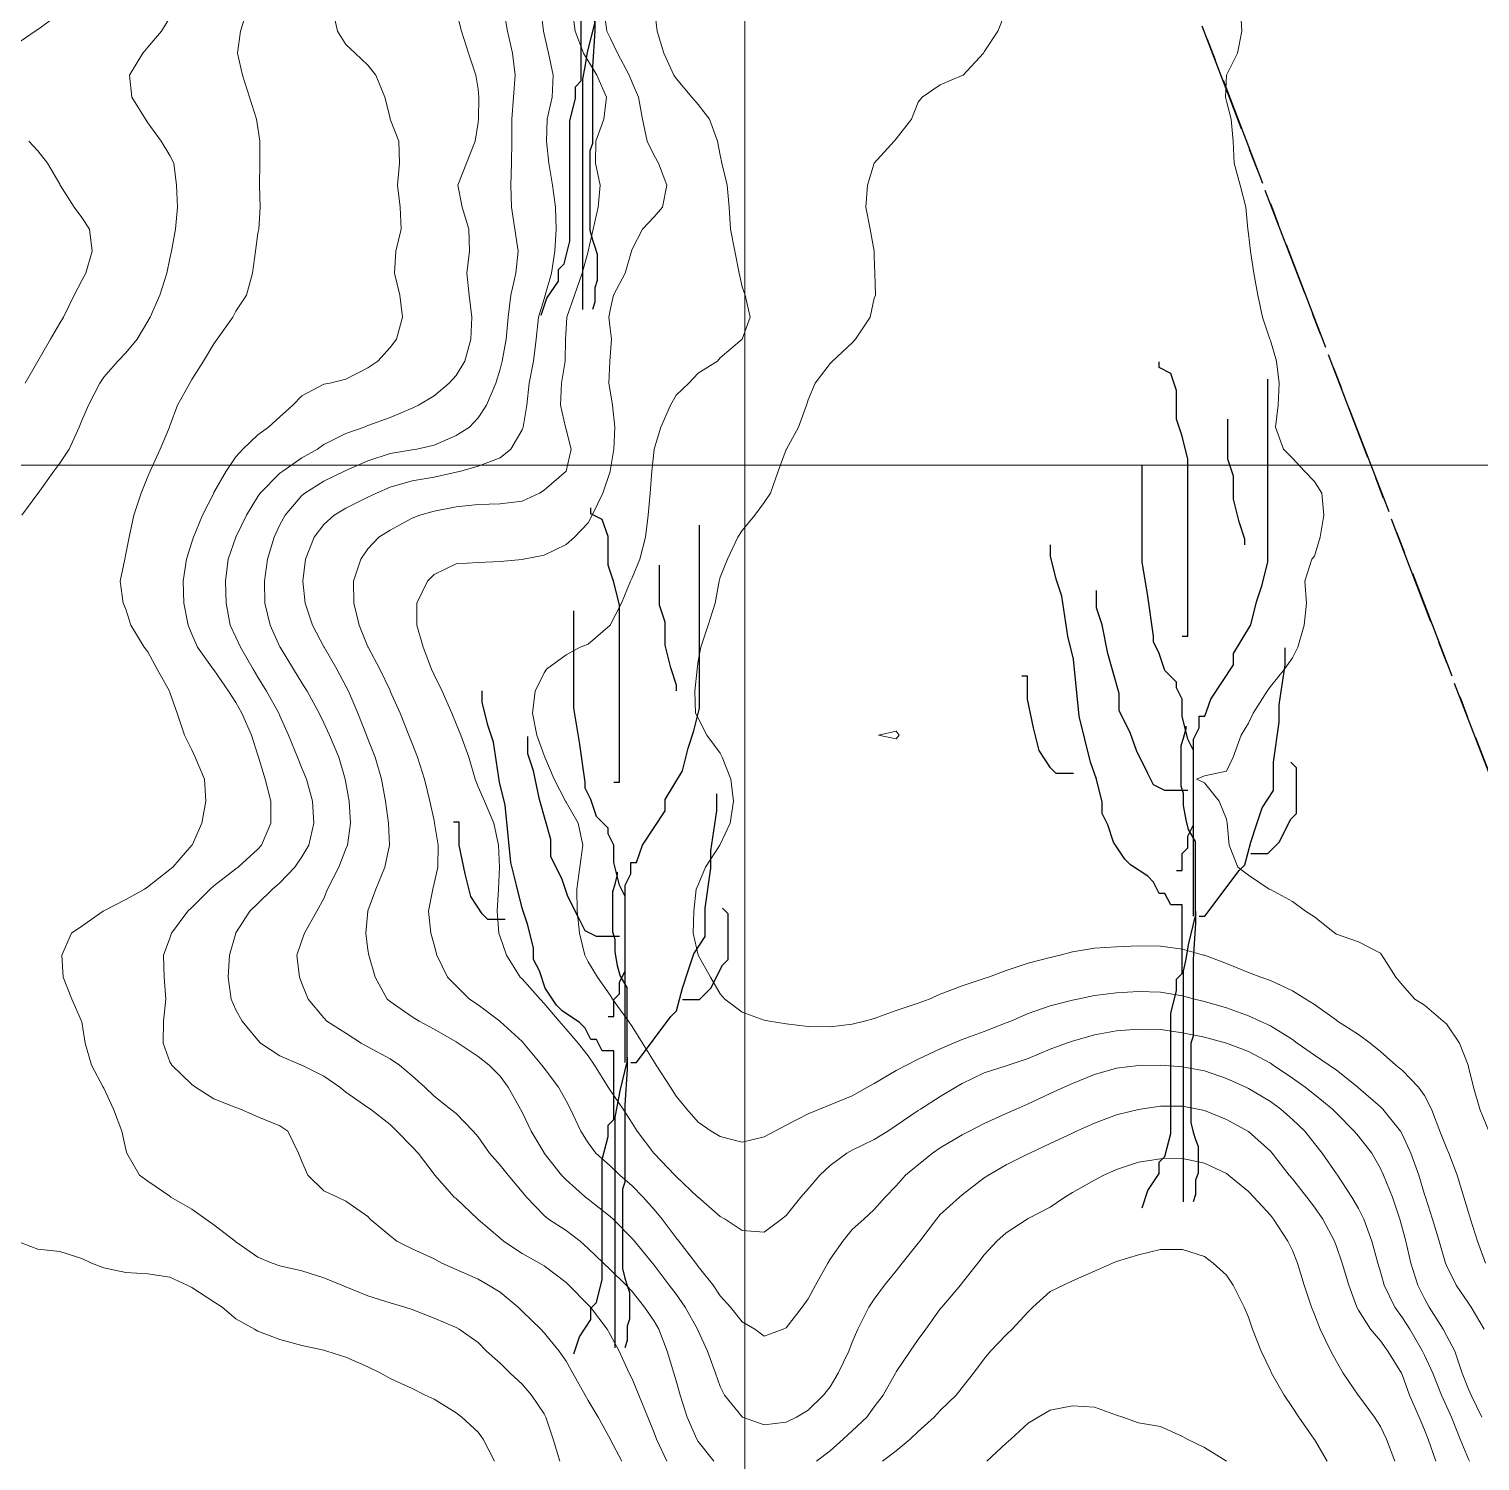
# Model space of a CAD drawing. Header units: centimetres. Extents: x 0 to 642158, y -847 to 649707.
# Drawn here: x 617150.55 to 617183.51, y 621264.75 to 621297.3 of the extents above; entities that cross this region are included whole.
import ezdxf

# ---------------------------------------------------------------- set-up
doc = ezdxf.new("R2010")
doc.units = ezdxf.units.CM
doc.header["$MEASUREMENT"] = 0
doc.linetypes.add('CENTERX2', pattern=[4, 2.5, -0.5, 0.5, -0.5])
for name, color, linetype, lineweight in [('MEV_grille', 254, 'Continuous', 9), ('MEV_vegetal_V', 7, 'Continuous', 25), ('WAL_topographie 0.5', 253, 'Continuous', 20)]:
    doc.layers.add(name, color=color, linetype=linetype, lineweight=lineweight)
doc.layers.add('SPW_parcellaire cadastral', color=7, linetype='CENTERX2', lineweight=25, true_color=0xff0542)
picture_1 = doc.add_image_def('image2.png', size_in_pixel=(6614, 11023))

# ---------------------------------------------------------------- blocks, each defined once
blk = doc.blocks.new('legende vegetal')
at = {"layer": 'MEV_vegetal_V'}
for points in [[(617162.087, 621290.596), (617162.217, 621290.985), (617162.477, 621291.375), (617162.477, 621291.635), (617162.607, 621291.765), (617162.737, 621292.284), (617162.737, 621295.011), (617162.867, 621295.531), (617162.867, 621295.791), (617162.997, 621295.921), (617162.997, 621297.479)], [(617163.03, 621290.731), (617163.03, 621295.972), (617163.085, 621296.245), (617163.14, 621296.573), (617163.304, 621297.228), (617163.304, 621298.92), (617163.14, 621299.193), (617163.085, 621299.412), (617163.03, 621299.74), (617163.03, 621300.012), (617162.976, 621300.176), (617162.976, 621301.104), (617163.03, 621301.268), (617163.085, 621301.486), (617163.085, 621301.541)], [(617163.304, 621297.337), (617163.304, 621297.064), (617163.249, 621296.245), (617163.249, 621294.498), (617163.195, 621294.334), (617163.195, 621292.533), (617163.249, 621292.314), (617163.304, 621292.15), (617163.358, 621291.987), (617163.358, 621291.386), (617163.304, 621291.222), (617163.304, 621290.894), (617163.249, 621290.731)], [(617176.645, 621283.303), (617176.775, 621283.303), (617176.775, 621287.329), (617176.645, 621287.848), (617176.516, 621288.238), (617176.516, 621288.887), (617176.386, 621289.277), (617176.126, 621289.407), (617176.126, 621289.537)], [(617176.516, 621277.977), (617176.645, 621277.977), (617176.645, 621278.367), (617176.775, 621278.497), (617176.775, 621278.757), (617176.906, 621279.017), (617176.906, 621280.965), (617177.035, 621281.224), (617177.035, 621281.484), (617177.165, 621281.484), (617177.295, 621281.874), (617177.815, 621282.653), (617177.815, 621282.913), (617178.205, 621283.562), (617178.335, 621284.082), (617178.464, 621284.472), (617178.594, 621284.991), (617178.594, 621289.147)], [(617178.074, 621285.38), (617178.074, 621285.51), (617177.945, 621285.9), (617177.815, 621286.42), (617177.815, 621286.939), (617177.685, 621287.329), (617177.685, 621288.238)], [(617176.906, 621276.938), (617176.906, 621280.705), (617176.775, 621280.965), (617176.645, 621281.484), (617176.645, 621281.874), (617176.516, 621282.134), (617176.516, 621282.263), (617176.255, 621282.523), (617176.126, 621282.913), (617175.996, 621283.173), (617175.996, 621283.303), (617175.866, 621284.211), (617175.736, 621284.991), (617175.736, 621287.199)], [(617163.734, 621279.984), (617163.864, 621279.984), (617163.864, 621284.01), (617163.734, 621284.53), (617163.605, 621284.92), (617163.605, 621285.569), (617163.475, 621285.958), (617163.215, 621286.088), (617163.215, 621286.218)], [(617163.605, 621274.659), (617163.734, 621274.659), (617163.734, 621275.048), (617163.864, 621275.178), (617163.864, 621275.438), (617163.995, 621275.698), (617163.995, 621277.646), (617164.124, 621277.906), (617164.124, 621278.165), (617164.254, 621278.165), (617164.384, 621278.555), (617164.904, 621279.334), (617164.904, 621279.594), (617165.294, 621280.244), (617165.424, 621280.763), (617165.553, 621281.153), (617165.683, 621281.672), (617165.683, 621285.828)], [(617175.736, 621270.314), (617175.866, 621270.704), (617176.126, 621271.094), (617176.126, 621271.353), (617176.255, 621271.483), (617176.386, 621272.003), (617176.386, 621274.73), (617176.516, 621275.25), (617176.516, 621275.51), (617176.645, 621275.639), (617176.645, 621277.198), (617176.386, 621277.198), (617176.255, 621277.458), (617176.126, 621277.458), (617175.996, 621277.718), (617175.866, 621277.848), (617175.476, 621278.107), (617175.346, 621278.237), (617175.087, 621278.627), (617174.956, 621279.017), (617174.826, 621279.276), (617174.826, 621279.536), (617174.697, 621280.055), (617174.567, 621280.445), (617174.436, 621280.965), (617174.307, 621281.484), (617174.177, 621282.783), (617174.047, 621283.303), (617173.917, 621284.211), (617173.787, 621284.601), (617173.657, 621285.121), (617173.657, 621285.38)], [(617165.163, 621282.062), (617165.163, 621282.192), (617165.034, 621282.582), (617164.904, 621283.101), (617164.904, 621283.621), (617164.774, 621284.01), (617164.774, 621284.92)], [(617176.775, 621279.796), (617176.255, 621279.796), (617175.996, 621279.925), (617175.866, 621280.185), (617175.606, 621280.705), (617175.476, 621281.094), (617175.216, 621281.614), (617175.216, 621282.004), (617174.956, 621282.913), (617174.826, 621283.562), (617174.697, 621283.952), (617174.697, 621284.342)], [(617163.995, 621273.62), (617163.995, 621277.386), (617163.864, 621277.646), (617163.734, 621278.165), (617163.734, 621278.555), (617163.605, 621278.815), (617163.605, 621278.945), (617163.344, 621279.204), (617163.215, 621279.594), (617163.085, 621279.854), (617163.085, 621279.984), (617162.955, 621280.893), (617162.825, 621281.672), (617162.825, 621283.88)], [(617177.035, 621276.938), (617177.165, 621276.938), (617177.945, 621277.977), (617178.074, 621278.107), (617178.205, 621278.627), (617178.335, 621279.017), (617178.464, 621279.406), (617178.725, 621279.796), (617178.725, 621280.445), (617178.854, 621281.354), (617178.854, 621281.744), (617178.984, 621282.653), (617178.984, 621283.043)], [(617174.177, 621280.185), (617173.787, 621280.185), (617173.657, 621280.315), (617173.397, 621280.705), (617173.268, 621281.224), (617173.137, 621281.874), (617173.137, 621282.393), (617173.007, 621282.393)], [(617162.825, 621266.996), (617162.955, 621267.385), (617163.215, 621267.775), (617163.215, 621268.035), (617163.344, 621268.165), (617163.475, 621268.684), (617163.475, 621271.411), (617163.605, 621271.931), (617163.605, 621272.191), (617163.734, 621272.321), (617163.734, 621273.879), (617163.475, 621273.879), (617163.344, 621274.139), (617163.215, 621274.139), (617163.085, 621274.399), (617162.955, 621274.529), (617162.565, 621274.789), (617162.435, 621274.918), (617162.176, 621275.308), (617162.045, 621275.698), (617161.915, 621275.958), (617161.915, 621276.217), (617161.786, 621276.737), (617161.656, 621277.127), (617161.525, 621277.646), (617161.396, 621278.165), (617161.266, 621279.464), (617161.136, 621279.984), (617161.006, 621280.893), (617160.876, 621281.283), (617160.746, 621281.802), (617160.746, 621282.062)], [(617163.864, 621276.477), (617163.344, 621276.477), (617163.085, 621276.607), (617162.955, 621276.866), (617162.695, 621277.386), (617162.565, 621277.776), (617162.305, 621278.296), (617162.305, 621278.685), (617162.045, 621279.594), (617161.915, 621280.244), (617161.786, 621280.633), (617161.786, 621281.023)], [(617176.679, 621270.449), (617176.679, 621275.691), (617176.734, 621275.964), (617176.789, 621276.292), (617176.953, 621276.947), (617176.953, 621278.639), (617176.789, 621278.912), (617176.734, 621279.131), (617176.679, 621279.458), (617176.679, 621279.731), (617176.625, 621279.895), (617176.625, 621280.823), (617176.679, 621280.987), (617176.734, 621281.205), (617176.734, 621281.26)], [(617178.205, 621278.367), (617178.594, 621278.367), (617178.725, 621278.497), (617178.854, 621278.627), (617179.114, 621279.146), (617179.244, 621279.276), (617179.244, 621280.315), (617179.114, 621280.445)], [(617164.124, 621273.62), (617164.254, 621273.62), (617165.034, 621274.659), (617165.163, 621274.789), (617165.294, 621275.308), (617165.424, 621275.698), (617165.553, 621276.087), (617165.814, 621276.477), (617165.814, 621277.127), (617165.943, 621278.035), (617165.943, 621278.425), (617166.073, 621279.334), (617166.073, 621279.724)], [(617161.266, 621276.866), (617160.876, 621276.866), (617160.746, 621276.997), (617160.486, 621277.386), (617160.357, 621277.906), (617160.226, 621278.555), (617160.226, 621279.075), (617160.096, 621279.075)], [(617163.768, 621267.131), (617163.768, 621272.372), (617163.823, 621272.645), (617163.878, 621272.973), (617164.042, 621273.628), (617164.042, 621275.321), (617163.878, 621275.593), (617163.823, 621275.812), (617163.768, 621276.14), (617163.768, 621276.412), (617163.714, 621276.576), (617163.714, 621277.504), (617163.768, 621277.668), (617163.823, 621277.886), (617163.823, 621277.941)], [(617165.294, 621275.048), (617165.683, 621275.048), (617165.814, 621275.178), (617165.943, 621275.308), (617166.203, 621275.828), (617166.333, 621275.958), (617166.333, 621276.997), (617166.203, 621277.127)], [(617176.953, 621277.056), (617176.953, 621276.783), (617176.898, 621275.964), (617176.898, 621274.217), (617176.843, 621274.053), (617176.843, 621272.251), (617176.898, 621272.033), (617176.953, 621271.869), (617177.007, 621271.705), (617177.007, 621271.105), (617176.953, 621270.941), (617176.953, 621270.613), (617176.898, 621270.449)], [(617164.042, 621273.737), (617164.042, 621273.464), (617163.987, 621272.645), (617163.987, 621270.898), (617163.932, 621270.735), (617163.932, 621268.933), (617163.987, 621268.714), (617164.042, 621268.55), (617164.096, 621268.387), (617164.096, 621267.786), (617164.042, 621267.622), (617164.042, 621267.295), (617163.987, 621267.131)]]:
    blk.add_lwpolyline(points, dxfattribs=at)
blk = doc.blocks.new('*U114')
at = {"layer": 'MEV_grille', "transparency": 33554687}
blk.add_lwpolyline([(-1338.461, 0), (1338.461, 0)], dxfattribs=at)
blk = doc.blocks.new('*U115')
at = {"layer": 'MEV_grille', "color": 0, "linetype": 'ByBlock', "lineweight": -2, "transparency": 16777216}
blk.add_blockref('*U114', (0, -1100), dxfattribs=at)
blk = doc.blocks.new('*U112')
at = {"layer": 'MEV_grille', "transparency": 33554687}
blk.add_lwpolyline([(0, 1825.476), (0, -1825.476)], dxfattribs=at)
blk = doc.blocks.new('*U113')
at = {"layer": 'MEV_grille', "color": 0, "linetype": 'ByBlock', "lineweight": -2, "transparency": 16777216}
blk.add_blockref('*U112', (1800, 0), dxfattribs=at)

msp = doc.modelspace()

# ---------------------------------------------------------------- linework, layer by layer
at = {"layer": 'SPW_parcellaire cadastral'}
for points in [[(617201.035, 621235.28), (617133.725, 621215.689), (617131.404, 621239.475), (617134.863, 621279.597), (617137.651, 621349.657), (617132.11, 621409.755), (617135.38, 621410.293), (617136.513, 621406.936), (617140.785, 621394.676), (617159.465, 621344.465), (617169.362, 621317.866), (617174.805, 621303.598), (617201.035, 621235.28)], [(617266.542, 621254.087), (617209.847, 621217.085), (617206.182, 621236.778), (617201.035, 621235.28), (617174.805, 621303.598), (617213.288, 621327.341), (617229.936, 621337.612), (617230.609, 621336.031), (617231.984, 621333.558), (617234.583, 621327.944), (617236.528, 621323.415), (617238.643, 621318.532), (617240.946, 621313.193), (617243.612, 621306.972), (617245.895, 621301.723), (617248.423, 621295.678), (617251.862, 621287.892), (617256.124, 621278.01), (617260.997, 621266.715), (617264.792, 621257.919), (617266.542, 621254.087)]]:
    msp.add_lwpolyline(points, dxfattribs=at)
at = {"layer": 'WAL_topographie 0.5'}
for points in [[(617151.25, 621297.646), (617150.75, 621297.282), (617150.691, 621297.25), (617150.25, 621296.944)], [(617153.75, 621297.556), (617153.558, 621297.25), (617153.25, 621296.884), (617153.138, 621296.75), (617152.832, 621296.25), (617152.888, 621295.75), (617153.199, 621295.25), (617153.25, 621295.166), (617153.553, 621294.75), (617153.75, 621294.42), (617153.842, 621294.25), (617153.903, 621293.75), (617153.923, 621293.25), (617153.877, 621292.75), (617153.785, 621292.25), (617153.75, 621292.08), (617153.683, 621291.75), (617153.524, 621291.25), (617153.3, 621290.75), (617153.25, 621290.658), (617153.006, 621290.25), (617152.75, 621289.938), (617152.568, 621289.75), (617152.25, 621289.382), (617152.156, 621289.25), (617151.904, 621288.75), (617151.75, 621288.396), (617151.692, 621288.25), (617151.465, 621287.75), (617151.25, 621287.431), (617151.116, 621287.25), (617150.755, 621286.75), (617150.75, 621286.742), (617150.385, 621286.25)], [(617155.516, 621297.75), (617155.356, 621297.25), (617155.289, 621296.75), (617155.398, 621296.25), (617155.562, 621295.75), (617155.721, 621295.25), (617155.75, 621295.046), (617155.792, 621294.75), (617155.792, 621294.25), (617155.783, 621293.75), (617155.8, 621293.25), (617155.769, 621292.75), (617155.75, 621292.654), (617155.694, 621292.25), (617155.624, 621291.75), (617155.487, 621291.25), (617155.25, 621290.881), (617155.178, 621290.75), (617154.825, 621290.25), (617154.75, 621290.142), (617154.517, 621289.75), (617154.25, 621289.334), (617154.204, 621289.25), (617153.923, 621288.75), (617153.75, 621288.281), (617153.738, 621288.25), (617153.529, 621287.75), (617153.301, 621287.25), (617153.25, 621287.123), (617153.097, 621286.75), (617152.933, 621286.25), (617152.823, 621285.75), (617152.75, 621285.365), (617152.723, 621285.25), (617152.622, 621284.75), (617152.69, 621284.25), (617152.75, 621284.112), (617152.866, 621283.75), (617153.166, 621283.25), (617153.25, 621283.144), (617153.458, 621282.75), (617153.739, 621282.25), (617153.75, 621282.215), (617153.918, 621281.75), (617154.082, 621281.25), (617154.25, 621280.912), (617154.327, 621280.75), (617154.535, 621280.25), (617154.568, 621279.75), (617154.474, 621279.25), (617154.254, 621278.75), (617154.25, 621278.745), (617153.816, 621278.25), (617153.75, 621278.192), (617153.25, 621277.798), (617153.171, 621277.75), (617152.75, 621277.513), (617152.25, 621277.259), (617152.231, 621277.25), (617151.75, 621276.911), (617151.517, 621276.75), (617151.296, 621276.25), (617151.327, 621275.75), (617151.52, 621275.25), (617151.745, 621274.75), (617151.75, 621274.731), (617151.825, 621274.25), (617151.966, 621273.75), (617152.234, 621273.25), (617152.25, 621273.223), (617152.47, 621272.75), (617152.659, 621272.25), (617152.75, 621271.829), (617152.772, 621271.75), (617153.062, 621271.25), (617153.25, 621271.114), (617153.75, 621270.77), (617153.773, 621270.75), (617154.25, 621270.473), (617154.565, 621270.25), (617154.75, 621270.118), (617155.229, 621269.75), (617155.25, 621269.735), (617155.75, 621269.388), (617156.075, 621269.25), (617156.25, 621269.189), (617156.75, 621269.072), (617157.25, 621268.912), (617157.654, 621268.75), (617157.75, 621268.71), (617158.25, 621268.507), (617158.75, 621268.351), (617159.087, 621268.25), (617159.25, 621268.198), (617159.75, 621267.997), (617160.25, 621267.786), (617160.321, 621267.75), (617160.75, 621267.447), (617160.945, 621267.25), (617161.25, 621266.973), (617161.478, 621266.75), (617161.75, 621266.499), (617161.966, 621266.25), (617162.25, 621265.825), (617162.29, 621265.75), (617162.457, 621265.25), (617162.605, 621264.75)], [(617157.44, 621297.75), (617157.56, 621297.25), (617157.75, 621296.943), (617157.961, 621296.75), (617158.25, 621296.47), (617158.429, 621296.25), (617158.63, 621295.75), (617158.75, 621295.266), (617158.754, 621295.25), (617158.951, 621294.75), (617158.967, 621294.25), (617158.923, 621293.75), (617158.982, 621293.25), (617159.006, 621292.75), (617158.879, 621292.25), (617158.853, 621291.75), (617158.974, 621291.25), (617159.034, 621290.75), (617158.895, 621290.25), (617158.75, 621290.057), (617158.47, 621289.75), (617158.25, 621289.596), (617157.75, 621289.34), (617157.386, 621289.25), (617157.25, 621289.222), (617156.75, 621288.956), (617156.543, 621288.75), (617156.25, 621288.484), (617155.988, 621288.25), (617155.75, 621288.071), (617155.407, 621287.75), (617155.25, 621287.576), (617155.03, 621287.25), (617154.75, 621286.759), (617154.745, 621286.75), (617154.489, 621286.25), (617154.287, 621285.75), (617154.25, 621285.634), (617154.125, 621285.25), (617154.054, 621284.75), (617154.068, 621284.25), (617154.163, 621283.75), (617154.25, 621283.546), (617154.374, 621283.25), (617154.736, 621282.75), (617154.75, 621282.732), (617155.081, 621282.25), (617155.25, 621281.989), (617155.387, 621281.75), (617155.601, 621281.25), (617155.75, 621280.791), (617155.763, 621280.75), (617155.917, 621280.25), (617156.045, 621279.75), (617156.046, 621279.25), (617155.833, 621278.75), (617155.75, 621278.658), (617155.304, 621278.25), (617155.25, 621278.21), (617154.75, 621277.827), (617154.661, 621277.75), (617154.25, 621277.333), (617154.16, 621277.25), (617153.787, 621276.75), (617153.75, 621276.631), (617153.607, 621276.25), (617153.622, 621275.75), (617153.661, 621275.25), (617153.601, 621274.75), (617153.597, 621274.25), (617153.75, 621273.826), (617153.791, 621273.75), (617154.25, 621273.31), (617154.328, 621273.25), (617154.75, 621272.984), (617155.25, 621272.784), (617155.354, 621272.75), (617155.75, 621272.577), (617156.25, 621272.372), (617156.43, 621272.25), (617156.67, 621271.75), (617156.75, 621271.559), (617156.882, 621271.25), (617157.25, 621270.893), (617157.556, 621270.75), (617157.75, 621270.661), (617158.25, 621270.308), (617158.297, 621270.25), (617158.75, 621269.87), (617158.906, 621269.75), (617159.25, 621269.578), (617159.75, 621269.345), (617159.93, 621269.25), (617160.25, 621269.106), (617160.75, 621268.886), (617160.991, 621268.75), (617161.25, 621268.593), (617161.661, 621268.25), (617161.75, 621268.16), (617162.179, 621267.75), (617162.25, 621267.669), (617162.591, 621267.25), (617162.75, 621267.02), (617162.904, 621266.75), (617163.187, 621266.25), (617163.25, 621266.13), (617163.478, 621265.75), (617163.75, 621265.256), (617163.753, 621265.25), (617164.015, 621264.75)], [(617160.25, 621297.715), (617160.377, 621297.25), (617160.533, 621296.75), (617160.698, 621296.25), (617160.75, 621295.929), (617160.77, 621295.75), (617160.76, 621295.25), (617160.75, 621295.173), (617160.681, 621294.75), (617160.485, 621294.25), (617160.294, 621293.75), (617160.391, 621293.25), (617160.537, 621292.75), (617160.552, 621292.25), (617160.498, 621291.75), (617160.55, 621291.25), (617160.609, 621290.75), (617160.587, 621290.25), (617160.448, 621289.75), (617160.25, 621289.419), (617160.094, 621289.25), (617159.75, 621288.957), (617159.399, 621288.75), (617159.25, 621288.676), (617158.75, 621288.467), (617158.25, 621288.286), (617158.161, 621288.25), (617157.75, 621288.1), (617157.25, 621287.85), (617157.1, 621287.75), (617156.75, 621287.553), (617156.312, 621287.25), (617156.25, 621287.201), (617155.804, 621286.75), (617155.75, 621286.669), (617155.488, 621286.25), (617155.251, 621285.75), (617155.25, 621285.747), (617155.074, 621285.25), (617155.014, 621284.75), (617155.03, 621284.25), (617155.121, 621283.75), (617155.25, 621283.478), (617155.352, 621283.25), (617155.638, 621282.75), (617155.75, 621282.568), (617155.948, 621282.25), (617156.223, 621281.75), (617156.25, 621281.685), (617156.446, 621281.25), (617156.645, 621280.75), (617156.75, 621280.499), (617156.853, 621280.25), (617156.993, 621279.75), (617157.023, 621279.25), (617156.906, 621278.75), (617156.75, 621278.482), (617156.586, 621278.25), (617156.25, 621277.894), (617156.081, 621277.75), (617155.75, 621277.423), (617155.563, 621277.25), (617155.25, 621276.759), (617155.245, 621276.75), (617155.103, 621276.25), (617155.072, 621275.75), (617155.143, 621275.25), (617155.25, 621275.006), (617155.389, 621274.75), (617155.75, 621274.314), (617155.811, 621274.25), (617156.25, 621273.964), (617156.738, 621273.75), (617156.75, 621273.746), (617157.25, 621273.499), (617157.61, 621273.25), (617157.75, 621273.133), (617158.25, 621272.789), (617158.304, 621272.75), (617158.75, 621272.401), (617158.906, 621272.25), (617159.25, 621271.894), (617159.393, 621271.75), (617159.75, 621271.273), (617159.768, 621271.25), (617160.209, 621270.75), (617160.25, 621270.715), (617160.742, 621270.25), (617160.75, 621270.244), (617161.25, 621269.817), (617161.33, 621269.75), (617161.75, 621269.47), (617162.148, 621269.25), (617162.25, 621269.187), (617162.75, 621268.809), (617162.809, 621268.75), (617163.25, 621268.304), (617163.304, 621268.25), (617163.682, 621267.75), (617163.75, 621267.627), (617163.953, 621267.25), (617164.184, 621266.75), (617164.25, 621266.624), (617164.406, 621266.25), (617164.606, 621265.75), (617164.75, 621265.393), (617164.803, 621265.25), (617165.035, 621264.75)], [(617161.328, 621297.75), (617161.418, 621297.25), (617161.533, 621296.75), (617161.596, 621296.25), (617161.557, 621295.75), (617161.52, 621295.25), (617161.518, 621294.75), (617161.511, 621294.25), (617161.497, 621293.75), (617161.51, 621293.25), (617161.587, 621292.75), (617161.664, 621292.25), (617161.612, 621291.75), (617161.494, 621291.25), (617161.435, 621290.75), (617161.389, 621290.25), (617161.296, 621289.75), (617161.25, 621289.565), (617161.152, 621289.25), (617160.945, 621288.75), (617160.75, 621288.456), (617160.556, 621288.25), (617160.25, 621288.057), (617159.75, 621287.841), (617159.359, 621287.75), (617159.25, 621287.732), (617158.75, 621287.645), (617158.25, 621287.48), (617157.75, 621287.265), (617157.719, 621287.25), (617157.25, 621287.022), (617156.813, 621286.75), (617156.75, 621286.698), (617156.369, 621286.25), (617156.25, 621286.025), (617156.116, 621285.75), (617155.967, 621285.25), (617155.896, 621284.75), (617155.904, 621284.25), (617156.028, 621283.75), (617156.25, 621283.255), (617156.252, 621283.25), (617156.554, 621282.75), (617156.75, 621282.434), (617156.865, 621282.25), (617157.141, 621281.75), (617157.25, 621281.525), (617157.377, 621281.25), (617157.587, 621280.75), (617157.733, 621280.25), (617157.75, 621280.162), (617157.825, 621279.75), (617157.856, 621279.25), (617157.782, 621278.75), (617157.75, 621278.665), (617157.588, 621278.25), (617157.333, 621277.75), (617157.25, 621277.539), (617157.088, 621277.25), (617156.808, 621276.75), (617156.75, 621276.581), (617156.637, 621276.25), (617156.696, 621275.75), (617156.75, 621275.607), (617156.894, 621275.25), (617157.25, 621274.822), (617157.316, 621274.75), (617157.75, 621274.473), (617158.098, 621274.25), (617158.25, 621274.162), (617158.75, 621273.893), (617158.969, 621273.75), (617159.25, 621273.51), (617159.542, 621273.25), (617159.75, 621273.046), (617160.123, 621272.75), (617160.25, 621272.649), (617160.636, 621272.25), (617160.75, 621272.12), (617161.008, 621271.75), (617161.25, 621271.474), (617161.436, 621271.25), (617161.75, 621270.872), (617161.848, 621270.75), (617162.25, 621270.332), (617162.348, 621270.25), (617162.75, 621269.991), (617163.068, 621269.75), (617163.25, 621269.585), (617163.598, 621269.25), (617163.75, 621269.106), (617164.118, 621268.75), (617164.25, 621268.608), (617164.532, 621268.25), (617164.75, 621267.928), (617164.855, 621267.75), (617165.046, 621267.25), (617165.199, 621266.75), (617165.25, 621266.573), (617165.341, 621266.25), (617165.497, 621265.75), (617165.718, 621265.25), (617165.75, 621265.197), (617166.109, 621264.75)], [(617162.177, 621297.75), (617162.234, 621297.25), (617162.25, 621297.18), (617162.349, 621296.75), (617162.457, 621296.25), (617162.433, 621295.75), (617162.323, 621295.25), (617162.304, 621294.75), (617162.356, 621294.25), (617162.443, 621293.75), (617162.51, 621293.25), (617162.527, 621292.75), (617162.494, 621292.25), (617162.42, 621291.75), (617162.278, 621291.25), (617162.25, 621291.16), (617162.123, 621290.75), (617162.072, 621290.25), (617162.011, 621289.75), (617161.914, 621289.25), (617161.855, 621288.75), (617161.774, 621288.25), (617161.75, 621288.185), (617161.494, 621287.75), (617161.25, 621287.553), (617160.75, 621287.36), (617160.36, 621287.25), (617160.25, 621287.224), (617159.75, 621287.111), (617159.25, 621287.029), (617158.75, 621286.885), (617158.442, 621286.75), (617158.25, 621286.656), (617157.75, 621286.41), (617157.483, 621286.25), (617157.25, 621286.038), (617157.025, 621285.75), (617156.832, 621285.25), (617156.771, 621284.75), (617156.82, 621284.25), (617156.993, 621283.75), (617157.25, 621283.255), (617157.252, 621283.25), (617157.54, 621282.75), (617157.75, 621282.359), (617157.805, 621282.25), (617158.018, 621281.75), (617158.217, 621281.25), (617158.25, 621281.165), (617158.416, 621280.75), (617158.557, 621280.25), (617158.646, 621279.75), (617158.718, 621279.25), (617158.735, 621278.75), (617158.632, 621278.25), (617158.428, 621277.75), (617158.25, 621277.254), (617158.249, 621277.25), (617158.199, 621276.75), (617158.25, 621276.372), (617158.271, 621276.25), (617158.413, 621275.75), (617158.685, 621275.25), (617158.75, 621275.193), (617159.25, 621274.85), (617159.41, 621274.75), (617159.75, 621274.566), (617160.25, 621274.281), (617160.298, 621274.25), (617160.75, 621273.948), (617161, 621273.75), (617161.25, 621273.495), (617161.433, 621273.25), (617161.715, 621272.75), (617161.75, 621272.681), (617161.955, 621272.25), (617162.25, 621271.757), (617162.254, 621271.75), (617162.648, 621271.25), (617162.75, 621271.141), (617163.189, 621270.75), (617163.25, 621270.702), (617163.75, 621270.311), (617163.816, 621270.25), (617164.25, 621269.812), (617164.301, 621269.75), (617164.715, 621269.25), (617164.75, 621269.207), (617165.095, 621268.75), (617165.25, 621268.541), (617165.455, 621268.25), (617165.734, 621267.75), (617165.75, 621267.71), (617165.963, 621267.25), (617166.142, 621266.75), (617166.25, 621266.443), (617166.352, 621266.25), (617166.75, 621265.755), (617166.761, 621265.75), (617167.25, 621265.579), (617167.75, 621265.638), (617167.981, 621265.75), (617168.25, 621265.908), (617168.598, 621266.25), (617168.75, 621266.441), (617168.931, 621266.75), (617169.169, 621267.25), (617169.25, 621267.453), (617169.376, 621267.75), (617169.63, 621268.25), (617169.75, 621268.432), (617169.983, 621268.75), (617170.25, 621269.077), (617170.388, 621269.25), (617170.75, 621269.702), (617170.788, 621269.75), (617171.164, 621270.25), (617171.25, 621270.354), (617171.686, 621270.75), (617171.75, 621270.803), (617172.25, 621271.185), (617172.345, 621271.25), (617172.75, 621271.483), (617173.25, 621271.733), (617173.284, 621271.75), (617173.75, 621271.965), (617174.25, 621272.207), (617174.342, 621272.25), (617174.75, 621272.43), (617175.25, 621272.619), (617175.75, 621272.741), (617175.801, 621272.75), (617176.25, 621272.816), (617176.75, 621272.818), (617177.103, 621272.75), (617177.25, 621272.718), (617177.75, 621272.516), (617178.238, 621272.25), (617178.25, 621272.243), (617178.75, 621271.796), (617178.791, 621271.75), (617179.177, 621271.25), (617179.25, 621271.162), (617179.576, 621270.75), (617179.75, 621270.518), (617179.939, 621270.25), (617180.204, 621269.75), (617180.25, 621269.63), (617180.381, 621269.25), (617180.53, 621268.75), (617180.715, 621268.25), (617180.75, 621268.184), (617181.023, 621267.75), (617181.25, 621267.481), (617181.419, 621267.25), (617181.725, 621266.75), (617181.75, 621266.699), (617181.911, 621266.25), (617182.125, 621265.75), (617182.25, 621265.459), (617182.331, 621265.25), (617182.506, 621264.75)], [(617162.891, 621297.75), (617162.959, 621297.25), (617163.145, 621296.75), (617163.25, 621296.574), (617163.449, 621296.25), (617163.668, 621295.75), (617163.61, 621295.25), (617163.427, 621294.75), (617163.418, 621294.25), (617163.527, 621293.75), (617163.481, 621293.25), (617163.365, 621292.75), (617163.254, 621292.25), (617163.25, 621292.238), (617163.115, 621291.75), (617162.943, 621291.25), (617162.77, 621290.75), (617162.75, 621290.48), (617162.736, 621290.25), (617162.731, 621289.75), (617162.645, 621289.25), (617162.626, 621288.75), (617162.737, 621288.25), (617162.75, 621288.194), (617162.863, 621287.75), (617162.755, 621287.25), (617162.75, 621287.244), (617162.25, 621286.815), (617162.146, 621286.75), (617161.75, 621286.568), (617161.25, 621286.503), (617160.75, 621286.488), (617160.25, 621286.433), (617159.75, 621286.339), (617159.427, 621286.25), (617159.25, 621286.18), (617158.75, 621285.909), (617158.499, 621285.75), (617158.25, 621285.483), (617158.085, 621285.25), (617157.92, 621284.75), (617157.925, 621284.25), (617158.052, 621283.75), (617158.25, 621283.257), (617158.253, 621283.25), (617158.517, 621282.75), (617158.75, 621282.264), (617158.757, 621282.25), (617158.978, 621281.75), (617159.177, 621281.25), (617159.25, 621281.055), (617159.372, 621280.75), (617159.532, 621280.25), (617159.656, 621279.75), (617159.75, 621279.308), (617159.763, 621279.25), (617159.844, 621278.75), (617159.834, 621278.25), (617159.75, 621277.875), (617159.72, 621277.75), (617159.623, 621277.25), (617159.674, 621276.75), (617159.75, 621276.481), (617159.813, 621276.25), (617160.056, 621275.75), (617160.25, 621275.55), (617160.558, 621275.25), (617160.75, 621275.118), (617161.242, 621274.75), (617161.25, 621274.744), (617161.75, 621274.286), (617161.782, 621274.25), (617162.201, 621273.75), (617162.25, 621273.681), (617162.579, 621273.25), (617162.75, 621272.939), (617162.85, 621272.75), (617163.082, 621272.25), (617163.25, 621271.983), (617163.427, 621271.75), (617163.75, 621271.461), (617163.97, 621271.25), (617164.25, 621271.009), (617164.503, 621270.75), (617164.75, 621270.469), (617164.933, 621270.25), (617165.25, 621269.822), (617165.308, 621269.75), (617165.696, 621269.25), (617165.75, 621269.176), (617166.089, 621268.75), (617166.25, 621268.504), (617166.484, 621268.25), (617166.75, 621267.914), (617167.035, 621267.75), (617167.25, 621267.592), (617167.68, 621267.75), (617167.75, 621267.779), (617168.111, 621268.25), (617168.25, 621268.435), (617168.414, 621268.75), (617168.695, 621269.25), (617168.75, 621269.343), (617169.033, 621269.75), (617169.25, 621270.012), (617169.513, 621270.25), (617169.75, 621270.466), (617170, 621270.75), (617170.25, 621271.007), (617170.463, 621271.25), (617170.75, 621271.48), (617171.074, 621271.75), (617171.25, 621271.873), (617171.75, 621272.167), (617171.914, 621272.25), (617172.25, 621272.421), (617172.75, 621272.65), (617172.971, 621272.75), (617173.25, 621272.869), (617173.75, 621273.103), (617174.061, 621273.25), (617174.25, 621273.335), (617174.75, 621273.538), (617175.25, 621273.68), (617175.75, 621273.742), (617176.25, 621273.745), (617176.75, 621273.711), (617177.25, 621273.618), (617177.75, 621273.447), (617178.194, 621273.25), (617178.25, 621273.222), (617178.75, 621272.922), (617178.983, 621272.75), (617179.25, 621272.515), (617179.528, 621272.25), (617179.75, 621271.971), (617179.924, 621271.75), (617180.25, 621271.279), (617180.27, 621271.25), (617180.601, 621270.75), (617180.75, 621270.495), (617180.872, 621270.25), (617181.056, 621269.75), (617181.191, 621269.25), (617181.25, 621269.052), (617181.337, 621268.75), (617181.576, 621268.25), (617181.75, 621268.006), (617181.913, 621267.75), (617182.207, 621267.25), (617182.25, 621267.162), (617182.436, 621266.75), (617182.636, 621266.25), (617182.75, 621266), (617182.863, 621265.75), (617183.063, 621265.25), (617183.25, 621264.794), (617183.269, 621264.75)], [(617163.611, 621297.75), (617163.679, 621297.25), (617163.75, 621297.092), (617163.916, 621296.75), (617164.183, 621296.25), (617164.25, 621296.077), (617164.396, 621295.75), (617164.488, 621295.25), (617164.591, 621294.75), (617164.75, 621294.424), (617164.847, 621294.25), (617165.037, 621293.75), (617164.937, 621293.25), (617164.75, 621293.028), (617164.485, 621292.75), (617164.25, 621292.29), (617164.238, 621292.25), (617164.094, 621291.75), (617163.826, 621291.25), (617163.75, 621290.908), (617163.723, 621290.75), (617163.75, 621290.493), (617163.781, 621290.25), (617163.75, 621289.845), (617163.744, 621289.75), (617163.72, 621289.25), (617163.75, 621289.075), (617163.806, 621288.75), (617163.854, 621288.25), (617163.831, 621287.75), (617163.752, 621287.25), (617163.75, 621287.243), (617163.585, 621286.75), (617163.344, 621286.25), (617163.25, 621286.075), (617162.944, 621285.75), (617162.75, 621285.581), (617162.25, 621285.341), (617161.782, 621285.25), (617161.75, 621285.243), (617161.25, 621285.195), (617160.75, 621285.173), (617160.25, 621285.138), (617159.75, 621284.9), (617159.604, 621284.75), (617159.361, 621284.25), (617159.361, 621283.75), (617159.503, 621283.25), (617159.691, 621282.75), (617159.75, 621282.621), (617159.932, 621282.25), (617160.151, 621281.75), (617160.25, 621281.509), (617160.361, 621281.25), (617160.537, 621280.75), (617160.684, 621280.25), (617160.75, 621280.071), (617160.898, 621279.75), (617161.112, 621279.25), (617161.213, 621278.75), (617161.235, 621278.25), (617161.216, 621277.75), (617161.185, 621277.25), (617161.224, 621276.75), (617161.25, 621276.666), (617161.393, 621276.25), (617161.708, 621275.75), (617161.75, 621275.708), (617162.16, 621275.25), (617162.25, 621275.151), (617162.589, 621274.75), (617162.75, 621274.565), (617163.023, 621274.25), (617163.25, 621273.963), (617163.393, 621273.75), (617163.706, 621273.25), (617163.75, 621273.179), (617164.043, 621272.75), (617164.25, 621272.427), (617164.366, 621272.25), (617164.745, 621271.75), (617164.75, 621271.745), (617165.223, 621271.25), (617165.25, 621271.221), (617165.746, 621270.75), (617165.75, 621270.746), (617166.25, 621270.313), (617166.367, 621270.25), (617166.75, 621269.995), (617167.25, 621269.954), (617167.646, 621270.25), (617167.75, 621270.329), (617168.079, 621270.75), (617168.25, 621270.936), (617168.511, 621271.25), (617168.75, 621271.47), (617169.128, 621271.75), (617169.25, 621271.815), (617169.75, 621272.063), (617170.057, 621272.25), (617170.25, 621272.379), (617170.75, 621272.716), (617170.803, 621272.75), (617171.25, 621273.036), (617171.6, 621273.25), (617171.75, 621273.334), (617172.25, 621273.574), (617172.75, 621273.736), (617172.794, 621273.75), (617173.25, 621273.898), (617173.75, 621274.113), (617174.12, 621274.25), (617174.25, 621274.295), (617174.75, 621274.438), (617175.25, 621274.526), (617175.75, 621274.565), (617176.25, 621274.557), (617176.75, 621274.484), (617177.25, 621274.383), (617177.75, 621274.25), (617177.75, 621274.25), (617178.25, 621274.056), (617178.75, 621273.793), (617178.814, 621273.75), (617179.25, 621273.454), (617179.538, 621273.25), (617179.75, 621273.084), (617180.157, 621272.75), (617180.25, 621272.657), (617180.655, 621272.25), (617180.75, 621272.134), (617181.05, 621271.75), (617181.25, 621271.399), (617181.318, 621271.25), (617181.52, 621270.75), (617181.691, 621270.25), (617181.75, 621270.029), (617181.822, 621269.75), (617181.94, 621269.25), (617182.098, 621268.75), (617182.25, 621268.445), (617182.359, 621268.25), (617182.676, 621267.75), (617182.75, 621267.609), (617182.939, 621267.25), (617183.107, 621266.75), (617183.25, 621266.382), (617183.306, 621266.25), (617183.551, 621265.75)], [(617164.755, 621297.75), (617164.82, 621297.25), (617164.972, 621296.75), (617165.201, 621296.25), (617165.25, 621296.17), (617165.605, 621295.75), (617165.75, 621295.578), (617166.011, 621295.25), (617166.188, 621294.75), (617166.25, 621294.427), (617166.287, 621294.25), (617166.406, 621293.75), (617166.454, 621293.25), (617166.481, 621292.75), (617166.586, 621292.25), (617166.68, 621291.75), (617166.75, 621291.438), (617166.821, 621291.25), (617166.931, 621290.75), (617166.75, 621290.25), (617166.75, 621290.25), (617166.25, 621289.821), (617166.191, 621289.75), (617165.75, 621289.473), (617165.539, 621289.25), (617165.25, 621288.976), (617165.121, 621288.75), (617164.905, 621288.25), (617164.752, 621287.75), (617164.75, 621287.737), (617164.696, 621287.25), (617164.663, 621286.75), (617164.618, 621286.25), (617164.557, 621285.75), (617164.428, 621285.25), (617164.25, 621284.824), (617164.215, 621284.75), (617164.006, 621284.25), (617163.75, 621283.75), (617163.75, 621283.75), (617163.25, 621283.319), (617163.067, 621283.25), (617162.75, 621283.076), (617162.307, 621282.75), (617162.25, 621282.668), (617162.049, 621282.25), (617161.986, 621281.75), (617162.088, 621281.25), (617162.25, 621280.788), (617162.264, 621280.75), (617162.479, 621280.25), (617162.738, 621279.75), (617162.75, 621279.728), (617163.023, 621279.25), (617163.13, 621278.75), (617163.06, 621278.25), (617162.991, 621277.75), (617163.004, 621277.25), (617163.055, 621276.75), (617163.172, 621276.25), (617163.25, 621276.096), (617163.464, 621275.75), (617163.75, 621275.336), (617163.804, 621275.25), (617164.171, 621274.75), (617164.25, 621274.629), (617164.483, 621274.25), (617164.75, 621273.822), (617164.794, 621273.75), (617165.119, 621273.25), (617165.25, 621273.046), (617165.495, 621272.75), (617165.75, 621272.454), (617166.046, 621272.25), (617166.25, 621272.124), (617166.75, 621272), (617167.25, 621272.12), (617167.49, 621272.25), (617167.75, 621272.383), (617168.25, 621272.645), (617168.507, 621272.75), (617168.75, 621272.846), (617169.25, 621273.049), (617169.594, 621273.25), (617169.75, 621273.335), (617170.25, 621273.625), (617170.48, 621273.75), (617170.75, 621273.883), (617171.25, 621274.123), (617171.548, 621274.25), (617171.75, 621274.332), (617172.25, 621274.514), (617172.75, 621274.707), (617172.854, 621274.75), (617173.25, 621274.923), (617173.75, 621275.095), (617174.25, 621275.226), (617174.365, 621275.25), (617174.75, 621275.331), (617175.25, 621275.392), (617175.75, 621275.419), (617176.25, 621275.408), (617176.75, 621275.326), (617177.022, 621275.25), (617177.25, 621275.194), (617177.75, 621275.051), (617178.25, 621274.873), (617178.519, 621274.75), (617178.75, 621274.644), (617179.25, 621274.329), (617179.356, 621274.25), (617179.75, 621273.973), (617180.082, 621273.75), (617180.25, 621273.636), (617180.734, 621273.25), (617180.75, 621273.236), (617181.25, 621272.801), (617181.304, 621272.75), (617181.703, 621272.25), (617181.75, 621272.165), (617181.939, 621271.75), (617182.12, 621271.25), (617182.25, 621270.81), (617182.269, 621270.75), (617182.435, 621270.25), (617182.582, 621269.75), (617182.729, 621269.25), (617182.75, 621269.198), (617182.968, 621268.75), (617183.25, 621268.342), (617183.31, 621268.25), (617183.603, 621267.75)], [(617172.75, 621297.708), (617172.56, 621297.25), (617172.25, 621296.776), (617172.234, 621296.75), (617171.769, 621296.25), (617171.75, 621296.236), (617171.25, 621296.03), (617170.839, 621295.75), (617170.75, 621295.636), (617170.595, 621295.25), (617170.25, 621294.802), (617170.206, 621294.75), (617169.75, 621294.25), (617169.75, 621294.25), (617169.599, 621293.75), (617169.557, 621293.25), (617169.655, 621292.75), (617169.745, 621292.25), (617169.75, 621292.125), (617169.766, 621291.75), (617169.779, 621291.25), (617169.75, 621291.179), (617169.656, 621290.75), (617169.323, 621290.25), (617169.25, 621290.163), (617168.8, 621289.75), (617168.75, 621289.697), (617168.408, 621289.25), (617168.25, 621288.866), (617168.212, 621288.75), (617168.033, 621288.25), (617167.755, 621287.75), (617167.75, 621287.739), (617167.568, 621287.25), (617167.393, 621286.75), (617167.25, 621286.537), (617167.034, 621286.25), (617166.75, 621285.896), (617166.648, 621285.75), (617166.415, 621285.25), (617166.25, 621284.841), (617166.227, 621284.75), (617166.135, 621284.25), (617165.981, 621283.75), (617165.807, 621283.25), (617165.75, 621282.938), (617165.728, 621282.75), (617165.671, 621282.25), (617165.691, 621281.75), (617165.75, 621281.632), (617165.95, 621281.25), (617166.25, 621280.836), (617166.292, 621280.75), (617166.496, 621280.25), (617166.552, 621279.75), (617166.474, 621279.25), (617166.25, 621278.762), (617166.244, 621278.75), (617165.918, 621278.25), (617165.75, 621277.846), (617165.703, 621277.75), (617165.652, 621277.25), (617165.639, 621276.75), (617165.75, 621276.25), (617165.75, 621276.25), (617166.028, 621275.75), (617166.25, 621275.369), (617166.358, 621275.25), (617166.75, 621274.951), (617167.25, 621274.775), (617167.37, 621274.75), (617167.75, 621274.686), (617168.25, 621274.624), (617168.75, 621274.62), (617169.25, 621274.68), (617169.532, 621274.75), (617169.75, 621274.812), (617170.25, 621274.988), (617170.75, 621275.155), (617171, 621275.25), (617171.25, 621275.361), (617171.75, 621275.555), (617172.25, 621275.716), (617172.342, 621275.75), (617172.75, 621275.903), (617173.25, 621276.067), (617173.75, 621276.199), (617173.971, 621276.25), (617174.25, 621276.324), (617174.75, 621276.405), (617175.25, 621276.438), (617175.75, 621276.46), (617176.25, 621276.453), (617176.75, 621276.382), (617177.232, 621276.25), (617177.25, 621276.246), (617177.75, 621276.057), (617178.25, 621275.854), (617178.529, 621275.75), (617178.75, 621275.675), (617179.25, 621275.439), (617179.551, 621275.25), (617179.75, 621275.126), (617180.25, 621274.769), (617180.276, 621274.75), (617180.75, 621274.445), (617181.015, 621274.25), (617181.25, 621274.058), (617181.6, 621273.75), (617181.75, 621273.624), (617182.114, 621273.25), (617182.25, 621273.057), (617182.408, 621272.75), (617182.6, 621272.25), (617182.75, 621271.867), (617182.802, 621271.75), (617182.989, 621271.25), (617183.141, 621270.75), (617183.25, 621270.4), (617183.298, 621270.25), (617183.457, 621269.75), (617183.639, 621269.25)], [(617178.07, 621297.75), (617178.102, 621297.25), (617178.002, 621296.75), (617177.75, 621296.25), (617177.75, 621296.25), (617177.726, 621295.75), (617177.75, 621295.653), (617177.858, 621295.25), (617177.903, 621294.75), (617177.929, 621294.25), (617178.06, 621293.75), (617178.19, 621293.25), (617178.235, 621292.75), (617178.25, 621292.639), (617178.299, 621292.25), (617178.375, 621291.75), (617178.462, 621291.25), (617178.567, 621290.75), (617178.738, 621290.25), (617178.75, 621290.216), (617178.889, 621289.75), (617178.952, 621289.25), (617178.922, 621288.75), (617178.865, 621288.25), (617179.043, 621287.75), (617179.25, 621287.543), (617179.523, 621287.25), (617179.75, 621287.011), (617179.917, 621286.75), (617179.96, 621286.25), (617179.883, 621285.75), (617179.75, 621285.313), (617179.692, 621285.25), (617179.53, 621284.75), (617179.57, 621284.25), (617179.519, 621283.75), (617179.372, 621283.25), (617179.25, 621283.005), (617179.066, 621282.75), (617178.75, 621282.352), (617178.675, 621282.25), (617178.36, 621281.75), (617178.25, 621281.519), (617178.083, 621281.25), (617177.907, 621280.75), (617177.75, 621280.427), (617177.25, 621280.324), (617177.068, 621280.25), (617177.25, 621280.163), (617177.589, 621279.75), (617177.75, 621279.341), (617177.764, 621279.25), (617177.815, 621278.75), (617178.008, 621278.25), (617178.25, 621278.069), (617178.722, 621277.75), (617178.75, 621277.738), (617179.25, 621277.468), (617179.543, 621277.25), (617179.75, 621277.118), (617180.216, 621276.75), (617180.25, 621276.723), (617180.75, 621276.552), (617181.25, 621276.292), (617181.278, 621276.25), (617181.598, 621275.75), (617181.75, 621275.565), (617182.032, 621275.25), (617182.25, 621275.112), (617182.677, 621274.75), (617182.75, 621274.688), (617183.045, 621274.25), (617183.239, 621273.75), (617183.25, 621273.709), (617183.364, 621273.25), (617183.507, 621272.75), (617183.711, 621272.25)], [(617150.546, 621294.75), (617150.75, 621294.527), (617150.967, 621294.25), (617151.25, 621293.767), (617151.258, 621293.75), (617151.574, 621293.25), (617151.75, 621293.01), (617151.926, 621292.75), (617151.986, 621292.25), (617151.838, 621291.75), (617151.75, 621291.582), (617151.575, 621291.25), (617151.336, 621290.75), (617151.25, 621290.608), (617151.035, 621290.25), (617150.752, 621289.75), (617150.75, 621289.746), (617150.464, 621289.25)], [(617170.315, 621281.25), (617170.25, 621281.167), (617169.85, 621281.25), (617170.25, 621281.342), (617170.315, 621281.25)], [(617168.438, 621264.75), (617168.75, 621264.987), (617169.046, 621265.25), (617169.25, 621265.441), (617169.58, 621265.75), (617169.75, 621265.983), (617169.949, 621266.25), (617170.232, 621266.75), (617170.25, 621266.781), (617170.569, 621267.25), (617170.75, 621267.514), (617170.921, 621267.75), (617171.25, 621268.208), (617171.285, 621268.25), (617171.709, 621268.75), (617171.75, 621268.8), (617172.101, 621269.25), (617172.25, 621269.439), (617172.535, 621269.75), (617172.75, 621269.941), (617173.22, 621270.25), (617173.25, 621270.267), (617173.75, 621270.525), (617174.078, 621270.75), (617174.25, 621270.856), (617174.75, 621271.135), (617174.966, 621271.25), (617175.25, 621271.381), (617175.75, 621271.541), (617176.25, 621271.617), (617176.75, 621271.628), (617177.25, 621271.522), (617177.75, 621271.285), (617177.799, 621271.25), (617178.25, 621270.881), (617178.374, 621270.75), (617178.75, 621270.341), (617178.822, 621270.25), (617179.146, 621269.75), (617179.25, 621269.536), (617179.367, 621269.25), (617179.518, 621268.75), (617179.681, 621268.25), (617179.75, 621268.085), (617179.878, 621267.75), (617180.124, 621267.25), (617180.25, 621267.014), (617180.399, 621266.75), (617180.742, 621266.25), (617180.75, 621266.24), (617181.115, 621265.75), (617181.25, 621265.537), (617181.386, 621265.25), (617181.574, 621264.75)], [(617150.271, 621269.75), (617150.75, 621269.566), (617151.25, 621269.512), (617151.75, 621269.356), (617151.972, 621269.25), (617152.25, 621269.144), (617152.75, 621269.039), (617153.25, 621269.006), (617153.75, 621268.931), (617154.141, 621268.75), (617154.25, 621268.696), (617154.75, 621268.371), (617154.936, 621268.25), (617155.25, 621267.987), (617155.67, 621267.75), (617155.75, 621267.701), (617156.25, 621267.512), (617156.75, 621267.376), (617157.25, 621267.269), (617157.317, 621267.25), (617157.75, 621267.111), (617158.25, 621266.891), (617158.542, 621266.75), (617158.75, 621266.626), (617159.25, 621266.404), (617159.552, 621266.25), (617159.75, 621266.157), (617160.25, 621265.846), (617160.383, 621265.75), (617160.75, 621265.405), (617160.867, 621265.25), (617161.12, 621264.75)], [(617169.937, 621264.75), (617170.25, 621264.983), (617170.567, 621265.25), (617170.75, 621265.426), (617171.108, 621265.75), (617171.25, 621265.899), (617171.608, 621266.25), (617171.75, 621266.424), (617172.002, 621266.75), (617172.25, 621267.078), (617172.392, 621267.25), (617172.75, 621267.624), (617172.882, 621267.75), (617173.25, 621268.143), (617173.354, 621268.25), (617173.75, 621268.602), (617174.05, 621268.75), (617174.25, 621268.848), (617174.75, 621269.071), (617175.165, 621269.25), (617175.25, 621269.284), (617175.75, 621269.436), (617176.25, 621269.562), (617176.75, 621269.562), (617177.25, 621269.401), (617177.448, 621269.25), (617177.75, 621268.978), (617177.906, 621268.75), (617178.155, 621268.25), (617178.25, 621268.019), (617178.345, 621267.75), (617178.543, 621267.25), (617178.75, 621266.812), (617178.777, 621266.75), (617179.059, 621266.25), (617179.25, 621265.966), (617179.397, 621265.75), (617179.745, 621265.25), (617179.75, 621265.242), (617180.035, 621264.75)], [(617172.31, 621264.75), (617172.75, 621265.162), (617172.85, 621265.25), (617173.25, 621265.612), (617173.476, 621265.75), (617173.75, 621265.905), (617174.25, 621266.009), (617174.75, 621265.979), (617175.25, 621265.792), (617175.396, 621265.75), (617175.75, 621265.617), (617176.25, 621265.536), (617176.75, 621265.312), (617176.855, 621265.25), (617177.25, 621265.063), (617177.75, 621264.75)]]:
    msp.add_lwpolyline(points, dxfattribs=at)

# ---------------------------------------------------------------- block references
at = {"layer": 'MEV_grille', "transparency": 33554687}
for name, p in [('*U113', (615366.814, 620593.644)), ('*U115', (616669.481, 622387.381))]:
    msp.add_blockref(name, p, dxfattribs=at)
at = {"layer": 'MEV_vegetal_V'}
msp.add_blockref('legende vegetal', (0.098, 0.193), dxfattribs=at)

# ---------------------------------------------------------------- pictures from other files: only their frames are drawn
image = msp.add_image(picture_1, insert=(616830.845, 620745.783), size_in_units=(429.466, 715.756), dxfattribs=dict(brightness=75))
image.dxf.flags = 7

doc.saveas('drawing.dxf')
